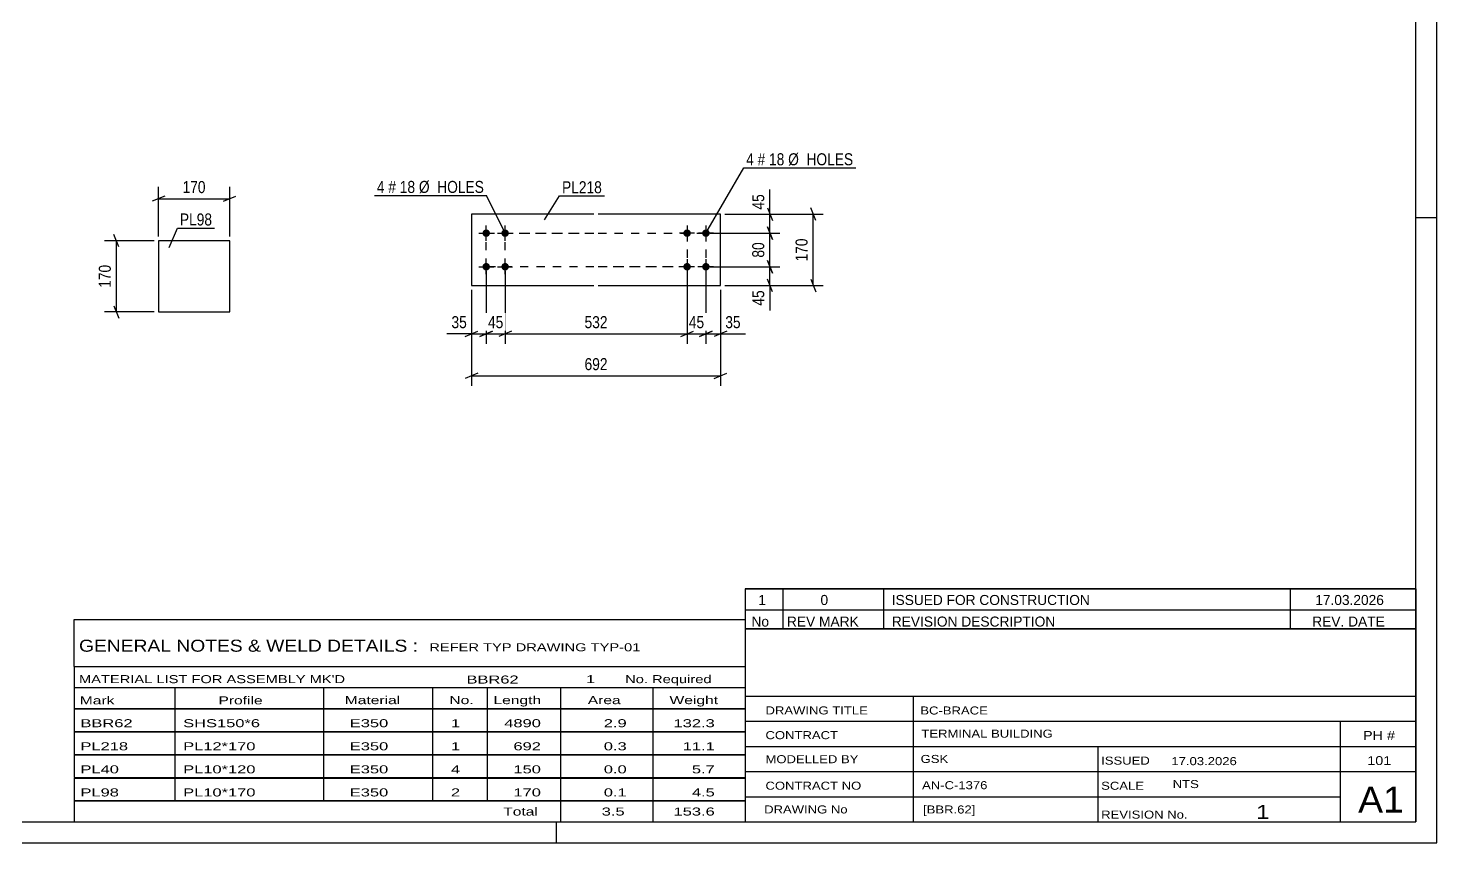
# Model space of a CAD drawing. Header units: millimetres. Extents: x 0 to 594, y 0 to 420.
# Drawn here: x 258 to 594, y 0 to 194.2 of the extents above; entities that cross this region are included whole.
import ezdxf

# ---------------------------------------------------------------- set-up
doc = ezdxf.new("R2010")
doc.units = ezdxf.units.MM
doc.linetypes.add('DXK_LINE_DOT2', pattern=[3.9198, 1.9599, -1.9599])
doc.styles.add('Arial Narrow', font='ARIALN.TTF', dxfattribs={"height": 0.2})

# ---------------------------------------------------------------- blocks, each defined once
blk = doc.blocks.new('Unknown-580611007-1130')
at = {"color": 5, "linetype": 'Continuous'}
for p, q in [((594, 0), (594, 420)), ((589, 5), (589, 415)), ((594, 149), (589, 149)), ((5, 5), (589, 5)), ((384, 0), (384, 5)), ((0, 0), (594, 0))]:
    blk.add_line(p, q, dxfattribs=at)
blk = doc.blocks.new('Part-580611007-2404 - 2398')
at = {"color": 2, "linetype": 'Continuous'}
for p, q in [((306.09, 143.55), (289.09, 143.55)), ((289.09, 143.55), (289.09, 126.55)), ((306.09, 126.55), (306.09, 143.55)), ((289.09, 126.55), (306.09, 126.55))]:
    blk.add_line(p, q, dxfattribs=at)
blk = doc.blocks.new('Bolt-580611007-3580 - 3578')
at = {"linetype": 'Continuous'}
for points in [[(415.18, 144.44, -1), (415.18, 146.24, -1)], [(419.68, 144.44, -1), (419.68, 146.24, -1)], [(415.18, 136.44, -1), (415.18, 138.24, -1)], [(419.68, 136.44, -1), (419.68, 138.24, -1)]]:
    blk.add_hatch(color=1, dxfattribs=at).paths.add_polyline_path(points)
at = {"color": 1, "linetype": 'Continuous'}
for p, q in [((416.98, 145.34), (413.38, 145.34)), ((415.18, 147.14), (415.18, 143.54)), ((421.48, 145.34), (417.88, 145.34)), ((419.68, 147.14), (419.68, 143.54)), ((415.18, 139.14), (415.18, 135.54)), ((419.68, 139.14), (419.68, 135.54)), ((416.98, 137.34), (413.38, 137.34)), ((421.48, 137.34), (417.88, 137.34))]:
    blk.add_line(p, q, dxfattribs=at)
blk = doc.blocks.new('Part-580611007-3579 - 3578')
at = {"color": 2, "linetype": 'Continuous'}
for p, q in [((392.98, 149.84), (363.78, 149.84)), ((363.78, 149.84), (363.78, 132.84)), ((423.18, 149.84), (393.98, 149.84)), ((423.18, 132.84), (423.18, 149.84)), ((363.78, 132.84), (392.98, 132.84)), ((393.98, 132.84), (423.18, 132.84))]:
    blk.add_line(p, q, dxfattribs=at)
blk = doc.blocks.new('Bolt-580611007-3581 - 3578')
at = {"linetype": 'Continuous'}
for points in [[(367.28, 146.24, -1), (367.28, 144.44, -1)], [(371.78, 146.24, -1), (371.78, 144.44, -1)], [(367.28, 138.24, -1), (367.28, 136.44, -1)], [(371.78, 138.24, -1), (371.78, 136.44, -1)]]:
    blk.add_hatch(color=1, dxfattribs=at).paths.add_polyline_path(points)
at = {"color": 1, "linetype": 'Continuous'}
for p, q in [((365.48, 145.34), (369.08, 145.34)), ((367.28, 143.54), (367.28, 147.14)), ((369.98, 145.34), (373.58, 145.34)), ((371.78, 143.54), (371.78, 147.14)), ((367.28, 135.54), (367.28, 139.14)), ((371.78, 135.54), (371.78, 139.14)), ((365.48, 137.34), (369.08, 137.34)), ((369.98, 137.34), (373.58, 137.34))]:
    blk.add_line(p, q, dxfattribs=at)
blk = doc.blocks.new('Rectangle-580611007-3752 - 3578')
at = {"color": 1, "linetype": 'DXK_LINE_DOT2'}
for p, q in [((367.28, 145.34), (392.98, 145.34)), ((367.28, 137.34), (367.28, 145.34)), ((393.98, 145.34), (419.68, 145.34)), ((419.68, 145.34), (419.68, 137.34)), ((392.98, 137.34), (367.28, 137.34)), ((419.68, 137.34), (393.98, 137.34))]:
    blk.add_line(p, q, dxfattribs=at)
blk = doc.blocks.new('Rectangle-580611007-3762 - 3578')
at = {"color": 1, "linetype": 'DXK_LINE_DOT2'}
for p, q in [((371.78, 145.34), (392.98, 145.34)), ((371.78, 137.34), (371.78, 145.34)), ((393.98, 145.34), (415.18, 145.34)), ((415.18, 145.34), (415.18, 137.34)), ((392.98, 137.34), (371.78, 137.34)), ((415.18, 137.34), (393.98, 137.34))]:
    blk.add_line(p, q, dxfattribs=at)
blk = doc.blocks.new('StraightDimension-580611007-2406 - 2398')
at = {"color": 7, "linetype": 'Continuous'}
for p, q in [((289.09, 144.55), (289.09, 156.4)), ((306.09, 144.55), (306.09, 156.4)), ((290.59, 154.15), (287.59, 152.95)), ((289.09, 153.55), (306.09, 153.55)), ((304.59, 152.95), (307.59, 154.15))]:
    blk.add_line(p, q, dxfattribs=at)
at = {"color": 0}
blk.add_wipeout([(300.93, 154.3), (300.93, 158.5), (294.25, 158.5), (294.25, 154.3)], dxfattribs=at)
at = {"color": 3, "style": 'Arial Narrow'}
blk.add_text('170', height=2.863, dxfattribs=at).set_placement((294.85, 154.9))
blk = doc.blocks.new('StraightDimension-580611007-2417 - 2398')
at = {"color": 7, "linetype": 'Continuous'}
for p, q in [((279.69, 142.05), (278.49, 145.05)), ((288.09, 143.55), (276.24, 143.55)), ((279.09, 126.55), (279.09, 143.55)), ((278.49, 128.05), (279.69, 125.05)), ((288.09, 126.55), (276.24, 126.55))]:
    blk.add_line(p, q, dxfattribs=at)
at = {"color": 0}
blk.add_wipeout([(278.34, 138.39), (274.14, 138.39), (274.14, 131.71), (278.34, 131.71)], dxfattribs=at)
at = {"color": 3, "style": 'Arial Narrow'}
blk.add_text('170', height=2.863, rotation=90.0002, dxfattribs=at).set_placement((277.74, 132.31))
blk = doc.blocks.new('StraightDimension-580611007-3590 - 3578')
at = {"color": 7, "linetype": 'Continuous'}
for p, q in [((367.28, 136.34), (367.28, 118.94)), ((363.78, 131.84), (363.78, 118.94)), ((362.28, 120.74), (365.28, 121.94)), ((363.78, 121.34), (367.28, 121.34)), ((368.78, 121.94), (365.78, 120.74))]:
    blk.add_line(p, q, dxfattribs=at)
at = {"color": 0}
blk.add_wipeout([(363.25, 122.09), (363.25, 126.29), (358.39, 126.29), (358.39, 122.09)], dxfattribs=at)
at = {"color": 7, "linetype": 'Continuous'}
blk.add_line((363.78, 121.34), (357.87, 121.34), dxfattribs=at)
blk.add_line((363.78, 121.34), (357.87, 121.34), dxfattribs=at)
at = {"color": 3, "style": 'Arial Narrow'}
blk.add_text('35', height=2.863, dxfattribs=at).set_placement((358.99, 122.69))
blk = doc.blocks.new('StraightDimension-580611007-3586 - 3578')
at = {"color": 7, "linetype": 'Continuous'}
for p, q in [((419.68, 136.34), (419.68, 118.94)), ((423.18, 131.84), (423.18, 118.94)), ((418.18, 120.74), (421.18, 121.94)), ((419.68, 121.34), (423.18, 121.34)), ((424.68, 121.94), (421.68, 120.74))]:
    blk.add_line(p, q, dxfattribs=at)
at = {"color": 0}
blk.add_wipeout([(428.56, 122.09), (428.56, 126.29), (423.7, 126.29), (423.7, 122.09)], dxfattribs=at)
at = {"color": 7, "linetype": 'Continuous'}
blk.add_line((423.18, 121.34), (429.08, 121.34), dxfattribs=at)
blk.add_line((423.18, 121.34), (429.08, 121.34), dxfattribs=at)
at = {"color": 3, "style": 'Arial Narrow'}
blk.add_text('35', height=2.863, dxfattribs=at).set_placement((424.3, 122.69))
blk = doc.blocks.new('StraightDimension-580611007-3587 - 3578')
at = {"color": 7, "linetype": 'Continuous'}
for p, q in [((415.18, 136.34), (415.18, 118.94)), ((419.68, 136.34), (419.68, 118.94)), ((413.68, 120.74), (416.68, 121.94)), ((415.18, 121.34), (419.68, 121.34)), ((421.18, 121.94), (418.18, 120.74))]:
    blk.add_line(p, q, dxfattribs=at)
at = {"color": 0}
blk.add_wipeout([(419.85, 122.09), (419.85, 126.29), (415, 126.29), (415, 122.09)], dxfattribs=at)
at = {"color": 3, "style": 'Arial Narrow'}
blk.add_text('45', height=2.863, dxfattribs=at).set_placement((415.6, 122.69))
blk = doc.blocks.new('StraightDimension-580611007-3588 - 3578')
at = {"color": 7, "linetype": 'Continuous'}
for p, q in [((371.78, 136.34), (371.78, 118.94)), ((415.18, 136.34), (415.18, 118.94)), ((373.28, 121.94), (370.28, 120.74)), ((371.78, 121.34), (415.18, 121.34)), ((413.68, 120.74), (416.68, 121.94))]:
    blk.add_line(p, q, dxfattribs=at)
at = {"color": 0}
blk.add_wipeout([(396.82, 122.09), (396.82, 126.29), (390.13, 126.29), (390.13, 122.09)], dxfattribs=at)
at = {"color": 3, "style": 'Arial Narrow'}
blk.add_text('532', height=2.863, dxfattribs=at).set_placement((390.73, 122.69))
blk = doc.blocks.new('StraightDimension-580611007-3589 - 3578')
at = {"color": 7, "linetype": 'Continuous'}
for p, q in [((367.28, 136.34), (367.28, 118.94)), ((371.78, 136.34), (371.78, 118.94)), ((365.78, 120.74), (368.78, 121.94)), ((367.28, 121.34), (371.78, 121.34)), ((373.28, 121.94), (370.28, 120.74))]:
    blk.add_line(p, q, dxfattribs=at)
at = {"color": 0}
blk.add_wipeout([(371.95, 122.09), (371.95, 126.29), (367.1, 126.29), (367.1, 122.09)], dxfattribs=at)
at = {"color": 3, "style": 'Arial Narrow'}
blk.add_text('45', height=2.863, dxfattribs=at).set_placement((367.7, 122.69))
blk = doc.blocks.new('StraightDimension-580611007-3606 - 3578')
at = {"color": 7, "linetype": 'Continuous'}
for p, q in [((363.78, 131.84), (363.78, 108.93)), ((423.18, 131.84), (423.18, 108.93)), ((365.28, 111.93), (362.28, 110.73)), ((363.78, 111.33), (423.18, 111.33)), ((421.68, 110.73), (424.68, 111.93))]:
    blk.add_line(p, q, dxfattribs=at)
at = {"color": 0}
blk.add_wipeout([(396.82, 112.08), (396.82, 116.28), (390.13, 116.28), (390.13, 112.08)], dxfattribs=at)
at = {"color": 3, "style": 'Arial Narrow'}
blk.add_text('692', height=2.863, dxfattribs=at).set_placement((390.73, 112.68))
blk = doc.blocks.new('StraightDimension-580611007-3626 - 3578')
at = {"color": 7, "linetype": 'Continuous'}
for p, q in [((445.87, 148.34), (444.67, 151.34)), ((424.18, 149.84), (447.67, 149.84)), ((445.27, 132.84), (445.27, 149.84)), ((424.18, 132.84), (447.67, 132.84)), ((444.67, 134.34), (445.87, 131.34))]:
    blk.add_line(p, q, dxfattribs=at)
at = {"color": 0}
blk.add_wipeout([(444.52, 144.68), (440.32, 144.68), (440.32, 137.99), (444.52, 137.99)], dxfattribs=at)
at = {"color": 3, "style": 'Arial Narrow'}
blk.add_text('170', height=2.863, rotation=90.0002, dxfattribs=at).set_placement((443.92, 138.59))
blk = doc.blocks.new('StraightDimension-580611007-3730 - 3578')
at = {"color": 7, "linetype": 'Continuous'}
for p, q in [((434.33, 151.34), (435.53, 148.34)), ((424.18, 149.84), (437.33, 149.84)), ((434.93, 145.34), (434.93, 149.84)), ((420.68, 145.34), (437.33, 145.34)), ((435.53, 143.84), (434.33, 146.84))]:
    blk.add_line(p, q, dxfattribs=at)
at = {"color": 0}
blk.add_wipeout([(434.18, 155.22), (429.98, 155.22), (429.98, 150.36), (434.18, 150.36)], dxfattribs=at)
at = {"color": 7, "linetype": 'Continuous'}
blk.add_line((434.93, 149.84), (434.93, 155.74), dxfattribs=at)
blk.add_line((434.93, 149.84), (434.93, 155.74), dxfattribs=at)
at = {"color": 3, "style": 'Arial Narrow'}
blk.add_text('45', height=2.863, rotation=90.0002, dxfattribs=at).set_placement((433.58, 150.96))
blk = doc.blocks.new('StraightDimension-580611007-3731 - 3578')
at = {"color": 7, "linetype": 'Continuous'}
for p, q in [((420.68, 145.34), (437.33, 145.34)), ((434.33, 146.84), (435.53, 143.84)), ((434.93, 137.34), (434.93, 145.34)), ((435.53, 135.84), (434.33, 138.84)), ((420.68, 137.34), (437.33, 137.34))]:
    blk.add_line(p, q, dxfattribs=at)
at = {"color": 0}
blk.add_wipeout([(434.18, 143.76), (429.98, 143.76), (429.98, 138.91), (434.18, 138.91)], dxfattribs=at)
at = {"color": 3, "style": 'Arial Narrow'}
blk.add_text('80', height=2.863, rotation=90.0002, dxfattribs=at).set_placement((433.58, 139.51))
blk = doc.blocks.new('StraightDimension-580611007-3732 - 3578')
at = {"color": 7, "linetype": 'Continuous'}
for p, q in [((434.33, 138.84), (435.53, 135.84)), ((420.68, 137.34), (437.33, 137.34)), ((434.93, 132.84), (434.93, 137.34)), ((424.18, 132.84), (437.33, 132.84)), ((435.53, 131.34), (434.33, 134.34))]:
    blk.add_line(p, q, dxfattribs=at)
at = {"color": 0}
blk.add_wipeout([(434.18, 132.31), (429.98, 132.31), (429.98, 127.46), (434.18, 127.46)], dxfattribs=at)
at = {"color": 7, "linetype": 'Continuous'}
blk.add_line((434.93, 132.84), (434.93, 126.93), dxfattribs=at)
blk.add_line((434.93, 132.84), (434.93, 126.93), dxfattribs=at)
at = {"color": 3, "style": 'Arial Narrow'}
blk.add_text('45', height=2.863, rotation=90.0002, dxfattribs=at).set_placement((433.58, 128.06))
blk = doc.blocks.new('Unknown-580611007-4504')
at = {"color": 7, "linetype": 'Continuous'}
for p, q in [((429, 51.05), (429, 5)), ((429, 51.05), (589, 51.05)), ((589, 51), (589, 5)), ((429, 35), (589, 35)), ((469.14, 35), (469.14, 5)), ((429, 29), (589, 29)), ((571, 5.05), (571, 29.05)), ((429, 23), (589, 23)), ((513.14, 23), (513.14, 5)), ((429, 17), (589, 17)), ((429, 11), (571, 11)), ((429, 5), (589, 5))]:
    blk.add_line(p, q, dxfattribs=at)
at = {"color": 7, "style": 'Arial Narrow'}
for s, height, width, p in [('DRAWING TITLE', 1.9089, 1.425378, (433.88, 30.61)), ('BC-BRACE', 1.909, 1.425378, (470.81, 30.59)), ('TERMINAL BUILDING', 1.9089, 1.425378, (471.06, 25.07)), ('CONTRACT', 1.909, 1.425378, (433.88, 24.71)), ('MODELLED BY', 1.9089, 1.425378, (433.88, 18.98)), ('GSK', 1.909, 1.425378, (470.88, 19.04)), ('ISSUED', 1.909, 1.425378, (513.94, 18.64)), ('17.03.2026', 1.909, 1.425378, (530.69, 18.52)), ('CONTRACT NO', 1.9089, 1.425378, (433.88, 12.66)), ('AN-C-1376', 1.909, 1.425378, (471.23, 12.78)), ('SCALE', 1.909, 1.425378, (513.94, 12.65)), ('A1', 6.204, 1.25, (575.24, 7.2)), ('DRAWING No', 1.909, 1.425378, (433.56, 7)), ('[BBR.62]', 1.909, 1.425378, (471.46, 6.99)), ('REVISION No.', 1.9089, 1.425378, (513.94, 5.77)), ('1', 3.34, 1.5, (550.91, 5.68))]:
    blk.add_text(s, height=height, dxfattribs=dict(at, width=width)).set_placement(p)
at = {"color": 7, "linetype": 'Continuous', "style": 'Arial Narrow'}
for s, height, width, p in [('PH #', 2.1, 1.42538, (576.4, 24.55)), ('101', 2.1, 1.42538, (577.41, 18.55)), ('NTS', 1.909, 1.425378, (531, 13.05))]:
    blk.add_text(s, height=height, dxfattribs=dict(at, width=width)).set_placement(p)
blk = doc.blocks.new('Unknown-580611007-4505')
at = {"color": 7, "linetype": 'Continuous'}
for p, q in [((429, 60.55), (589, 60.55)), ((589, 60.55), (429, 60.55)), ((429, 60.55), (429, 55.55)), ((438, 60.55), (438, 55.55)), ((462, 60.55), (462, 55.55)), ((559, 60.55), (559, 55.55)), ((589, 60.55), (589, 55.55)), ((429, 55.55), (589, 55.55)), ((429, 55.55), (429, 51.05)), ((429, 55.55), (589, 55.55)), ((438, 55.55), (438, 51.05)), ((462, 55.55), (462, 51.05)), ((559, 55.55), (559, 51.05)), ((589, 55.55), (589, 51.05)), ((589, 51.05), (429, 51.05))]:
    blk.add_line(p, q, dxfattribs=at)
at = {"color": 7, "linetype": 'Continuous', "style": 'Arial Narrow'}
for s, height, width, p in [('1', 2.39, 1.196471, (432.16, 56.7)), ('0', 2.39, 1.196471, (447, 56.7)), ('ISSUED FOR CONSTRUCTION', 2.3861, 1.196471, (464, 56.7)), ('17.03.2026', 2.386, 1.196471, (565, 56.7)), ('No', 2.386, 1.2, (430.54, 51.55)), ('REV MARK', 2.386, 1.2, (439, 51.55)), ('REVISION DESCRIPTION', 2.3861, 1.2, (464, 51.55)), ('REV. DATE', 2.386, 1.2, (564.28, 51.55))]:
    blk.add_text(s, height=height, dxfattribs=dict(at, width=width)).set_placement(p)
blk = doc.blocks.new('Unknown-580611007-4506')
at = {"color": 7, "linetype": 'Continuous'}
for p, q in [((269, 53.25), (429, 53.25)), ((269, 42), (269, 53.25)), ((429, 53.25), (429, 42)), ((269, 42), (429, 42)), ((269, 42), (269, 37)), ((429, 42), (429, 37)), ((269, 37), (429, 37)), ((269, 37), (269, 32)), ((293, 37), (293, 32)), ((328.5, 37), (328.5, 32)), ((354.5, 37), (354.5, 32)), ((367.5, 37), (367.5, 32)), ((385, 37), (385, 32)), ((407, 37), (407, 32)), ((429, 37), (429, 32)), ((269, 32), (429, 32)), ((269, 31.95), (269, 26.55)), ((269, 31.95), (429, 31.95)), ((293, 32), (293, 26.5)), ((328.5, 32), (328.5, 26.5)), ((354.5, 32), (354.5, 26.5)), ((367.5, 32), (367.5, 26.5)), ((385, 32), (385, 26.5)), ((407, 32), (407, 26.5)), ((429, 31.95), (429, 26.55)), ((269, 26.55), (429, 26.55)), ((269, 26.45), (269, 21.05)), ((269, 26.45), (429, 26.45)), ((293, 26.5), (293, 21)), ((328.5, 26.5), (328.5, 21)), ((354.5, 26.5), (354.5, 21)), ((367.5, 26.5), (367.5, 21)), ((385, 26.5), (385, 21)), ((407, 26.5), (407, 21)), ((429, 26.45), (429, 21.05)), ((269, 21.05), (429, 21.05)), ((269, 20.95), (269, 15.55)), ((269, 20.95), (429, 20.95)), ((293, 21), (293, 15.5)), ((328.5, 21), (328.5, 15.5)), ((354.5, 21), (354.5, 15.5)), ((367.5, 21), (367.5, 15.5)), ((385, 21), (385, 15.5)), ((407, 21), (407, 15.5)), ((429, 20.95), (429, 15.55)), ((269, 15.55), (429, 15.55)), ((269, 15.45), (269, 10.05)), ((269, 15.45), (429, 15.45)), ((293, 15.5), (293, 10)), ((328.5, 15.5), (328.5, 10)), ((354.5, 15.5), (354.5, 10)), ((367.5, 15.5), (367.5, 10)), ((385, 15.5), (385, 10)), ((407, 15.5), (407, 10)), ((429, 15.45), (429, 10.05)), ((269, 10.05), (429, 10.05)), ((269, 10), (429, 10)), ((269, 10), (269, 5)), ((385, 10), (385, 5)), ((407, 10), (407, 5)), ((429, 10), (429, 5)), ((269, 5), (429, 5))]:
    blk.add_line(p, q, dxfattribs=at)
at = {"color": 7, "style": 'Arial Narrow'}
for s, height, width, p in [('GENERAL NOTES & WELD DETAILS :', 2.8633, 1.4, (270.15, 45.56)), ('REFER TYP DRAWING TYP-01', 1.9089, 1.6, (353.7, 45.66)), ("MATERIAL LIST FOR ASSEMBLY MK'D", 1.9089, 1.6, (270.15, 38.06)), ('BBR62', 1.909, 1.794707, (362.57, 37.97)), ('1', 1.91, 1.794707, (391.08, 38.06)), ('No. Required', 1.9089, 1.6, (400.41, 38.06)), ('Mark', 1.909, 1.7, (270.34, 33)), ('Profile', 1.909, 1.7, (303.41, 33)), ('Material', 1.909, 1.7, (333.54, 33.06)), ('No.', 1.909, 1.7, (358.5, 33.06)), ('Length', 1.909, 1.7, (369, 33.06)), ('Area', 1.909, 1.7, (391.5, 33.06)), ('Weight', 1.909, 1.7, (411, 33.06))]:
    blk.add_text(s, height=height, dxfattribs=dict(at, width=width)).set_placement(p)
at = {"color": 7, "linetype": 'Continuous', "style": 'Arial Narrow'}
for s, height, width, p in [('BBR62', 1.909, 1.794707, (270.5, 27.56)), ('SHS150*6', 1.909, 1.794707, (295, 27.56)), ('E350', 1.909, 1.794707, (334.74, 27.56)), ('1', 1.91, 1.794707, (358.86, 27.56)), ('4890', 1.909, 1.794707, (371.58, 27.56)), ('2.9', 1.909, 1.794707, (395.32, 27.56)), ('132.3', 1.909, 1.794707, (411.96, 27.56)), ('PL218', 1.909, 1.794707, (270.5, 22.06)), ('PL12*170', 1.909, 1.794707, (295, 22.06)), ('E350', 1.909, 1.794707, (334.74, 22.06)), ('1', 1.91, 1.794707, (358.86, 22.06)), ('692', 1.909, 1.794707, (373.77, 22.06)), ('0.3', 1.909, 1.794707, (395.32, 22.06)), ('11.1', 1.909, 1.794707, (414.14, 22.06)), ('PL40', 1.909, 1.794707, (270.5, 16.56)), ('PL10*120', 1.909, 1.794707, (295, 16.56)), ('E350', 1.909, 1.794707, (334.74, 16.56)), ('4', 1.91, 1.794707, (358.86, 16.56)), ('150', 1.909, 1.794707, (373.77, 16.56)), ('0.0', 1.909, 1.794707, (395.32, 16.56)), ('5.7', 1.909, 1.794707, (416.33, 16.56)), ('PL98', 1.909, 1.794707, (270.5, 11.06)), ('PL10*170', 1.909, 1.794707, (295, 11.06)), ('E350', 1.909, 1.794707, (334.74, 11.06)), ('2', 1.91, 1.794707, (358.86, 11.06)), ('170', 1.909, 1.794707, (373.77, 11.06)), ('0.1', 1.909, 1.794707, (395.32, 11.06)), ('4.5', 1.909, 1.794707, (416.33, 11.06)), ('Total', 1.909, 1.7, (371.33, 6.5)), ('3.5', 1.909, 1.794707, (394.83, 6.5)), ('153.6', 1.909, 1.794707, (411.96, 6.5))]:
    blk.add_text(s, height=height, dxfattribs=dict(at, width=width)).set_placement(p)
blk = doc.blocks.new('Mark-580611007-2400 - 2398')
at = {"color": 0}
blk.add_wipeout([(301.9, 147.17), (301.9, 150.17), (294.22, 150.17), (294.22, 147.17)], dxfattribs=at)
blk.add_wipeout([(301.9, 147.17), (301.9, 150.17), (294.22, 150.17), (294.22, 147.17)], dxfattribs=at)
at = {"color": 30, "linetype": 'Continuous'}
for p, q in [((291.66, 141.89), (293.62, 146.57)), ((293.62, 146.57), (302.5, 146.57))]:
    blk.add_line(p, q, dxfattribs=at)
at = {"color": 3, "style": 'Arial Narrow'}
blk.add_text('PL98', height=2.863, dxfattribs=at).set_placement((294.22, 147.17))
blk = doc.blocks.new('Mark-580611007-3629 - 3578')
at = {"color": 0}
blk.add_wipeout([(394.86, 154.85), (394.86, 157.85), (385.36, 157.85), (385.36, 154.85)], dxfattribs=at)
blk.add_wipeout([(394.86, 154.85), (394.86, 157.85), (385.36, 157.85), (385.36, 154.85)], dxfattribs=at)
at = {"color": 30, "linetype": 'Continuous'}
for p, q in [((381.21, 148.53), (384.76, 154.25)), ((384.76, 154.25), (395.46, 154.25))]:
    blk.add_line(p, q, dxfattribs=at)
at = {"color": 3, "style": 'Arial Narrow'}
blk.add_text('PL218', height=2.863, dxfattribs=at).set_placement((385.36, 154.85))
blk = doc.blocks.new('Mark-580611007-3632 - 3578')
at = {"color": 0}
blk.add_wipeout([(431.1, 161.52), (431.1, 164.52), (429.28, 164.52), (429.28, 161.52)], dxfattribs=at)
blk.add_wipeout([(431.1, 161.52), (431.1, 164.52), (429.28, 164.52), (429.28, 161.52)], dxfattribs=at)
at = {"color": 7, "linetype": 'Continuous'}
blk.add_line((419.68, 145.34), (428.68, 160.92), dxfattribs=at)
at = {"color": 0}
blk.add_wipeout([(433.83, 161.52), (433.83, 164.52), (432, 164.52), (432, 161.52)], dxfattribs=at)
blk.add_wipeout([(433.83, 161.52), (433.83, 164.52), (432, 164.52), (432, 161.52)], dxfattribs=at)
at = {"color": 3, "style": 'Arial Narrow'}
blk.add_text('4', height=2.86, dxfattribs=at).set_placement((429.28, 161.52))
at = {"color": 0}
blk.add_wipeout([(438.39, 161.52), (438.39, 164.52), (434.73, 164.52), (434.73, 161.52)], dxfattribs=at)
blk.add_wipeout([(438.39, 161.52), (438.39, 164.52), (434.73, 164.52), (434.73, 161.52)], dxfattribs=at)
at = {"color": 3, "style": 'Arial Narrow'}
blk.add_text('#', height=2.86, dxfattribs=at).set_placement((432, 161.52))
at = {"color": 0}
blk.add_wipeout([(454.82, 161.52), (454.82, 164.52), (439.29, 164.52), (439.29, 161.52)], dxfattribs=at)
blk.add_wipeout([(454.82, 161.52), (454.82, 164.52), (439.29, 164.52), (439.29, 161.52)], dxfattribs=at)
at = {"color": 7, "linetype": 'Continuous'}
blk.add_line((428.68, 160.92), (455.42, 160.92), dxfattribs=at)
at = {"color": 3, "style": 'Arial Narrow'}
for s, p in [('18', (434.73, 161.52)), ('Ø  HOLES', (439.29, 161.52))]:
    blk.add_text(s, height=2.863, dxfattribs=at).set_placement(p)
blk = doc.blocks.new('Mark-580611007-3633 - 3578')
at = {"color": 0}
blk.add_wipeout([(343.03, 154.93), (343.03, 157.93), (341.2, 157.93), (341.2, 154.93)], dxfattribs=at)
blk.add_wipeout([(343.03, 154.93), (343.03, 157.93), (341.2, 157.93), (341.2, 154.93)], dxfattribs=at)
blk.add_wipeout([(345.76, 154.93), (345.76, 157.93), (343.93, 157.93), (343.93, 154.93)], dxfattribs=at)
blk.add_wipeout([(345.76, 154.93), (345.76, 157.93), (343.93, 157.93), (343.93, 154.93)], dxfattribs=at)
at = {"color": 3, "style": 'Arial Narrow'}
blk.add_text('4', height=2.86, dxfattribs=at).set_placement((341.2, 154.93))
at = {"color": 0}
blk.add_wipeout([(350.32, 154.93), (350.32, 157.93), (346.66, 157.93), (346.66, 154.93)], dxfattribs=at)
blk.add_wipeout([(350.32, 154.93), (350.32, 157.93), (346.66, 157.93), (346.66, 154.93)], dxfattribs=at)
at = {"color": 3, "style": 'Arial Narrow'}
blk.add_text('#', height=2.86, dxfattribs=at).set_placement((343.93, 154.93))
at = {"color": 0}
blk.add_wipeout([(366.74, 154.93), (366.74, 157.93), (351.22, 157.93), (351.22, 154.93)], dxfattribs=at)
blk.add_wipeout([(366.74, 154.93), (366.74, 157.93), (351.22, 157.93), (351.22, 154.93)], dxfattribs=at)
at = {"color": 7, "linetype": 'Continuous'}
for p in [(340.6, 154.33), (371.78, 145.34)]:
    blk.add_line(p, (367.34, 154.33), dxfattribs=at)
at = {"color": 3, "style": 'Arial Narrow'}
for s, p in [('Ø  HOLES', (351.22, 154.93)), ('18', (346.66, 154.93))]:
    blk.add_text(s, height=2.863, dxfattribs=at).set_placement(p)

msp = doc.modelspace()

# ---------------------------------------------------------------- block references
for name in ['Unknown-580611007-1130', 'Part-580611007-3579 - 3578', 'Bolt-580611007-3581 - 3578', 'Rectangle-580611007-3752 - 3578', 'Rectangle-580611007-3762 - 3578', 'Bolt-580611007-3580 - 3578', 'Part-580611007-2404 - 2398', 'Unknown-580611007-4505', 'Unknown-580611007-4506', 'Unknown-580611007-4504']:
    msp.add_blockref(name, (0, 0))

# ---------------------------------------------------------------- next in the draw order: block references
for name in ['StraightDimension-580611007-2406 - 2398', 'Mark-580611007-3633 - 3578', 'Mark-580611007-3629 - 3578', 'StraightDimension-580611007-3590 - 3578', 'StraightDimension-580611007-3586 - 3578']:
    msp.add_blockref(name, (0, 0))

# ---------------------------------------------------------------- next in the draw order: block references
for name in ['Mark-580611007-2400 - 2398', 'StraightDimension-580611007-2417 - 2398', 'StraightDimension-580611007-3587 - 3578']:
    msp.add_blockref(name, (0, 0))

# ---------------------------------------------------------------- next in the draw order: block references
msp.add_blockref('StraightDimension-580611007-3588 - 3578', (0, 0))

# ---------------------------------------------------------------- next in the draw order: block references
msp.add_blockref('StraightDimension-580611007-3589 - 3578', (0, 0))

# ---------------------------------------------------------------- next in the draw order: block references
msp.add_blockref('StraightDimension-580611007-3606 - 3578', (0, 0))

# ---------------------------------------------------------------- next in the draw order: block references
msp.add_blockref('StraightDimension-580611007-3626 - 3578', (0, 0))

# ---------------------------------------------------------------- next in the draw order: block references
msp.add_blockref('StraightDimension-580611007-3730 - 3578', (0, 0))

# ---------------------------------------------------------------- next in the draw order: block references
msp.add_blockref('StraightDimension-580611007-3731 - 3578', (0, 0))

# ---------------------------------------------------------------- next in the draw order: block references
for name in ['Mark-580611007-3632 - 3578', 'StraightDimension-580611007-3732 - 3578']:
    msp.add_blockref(name, (0, 0))

doc.saveas('drawing.dxf')
